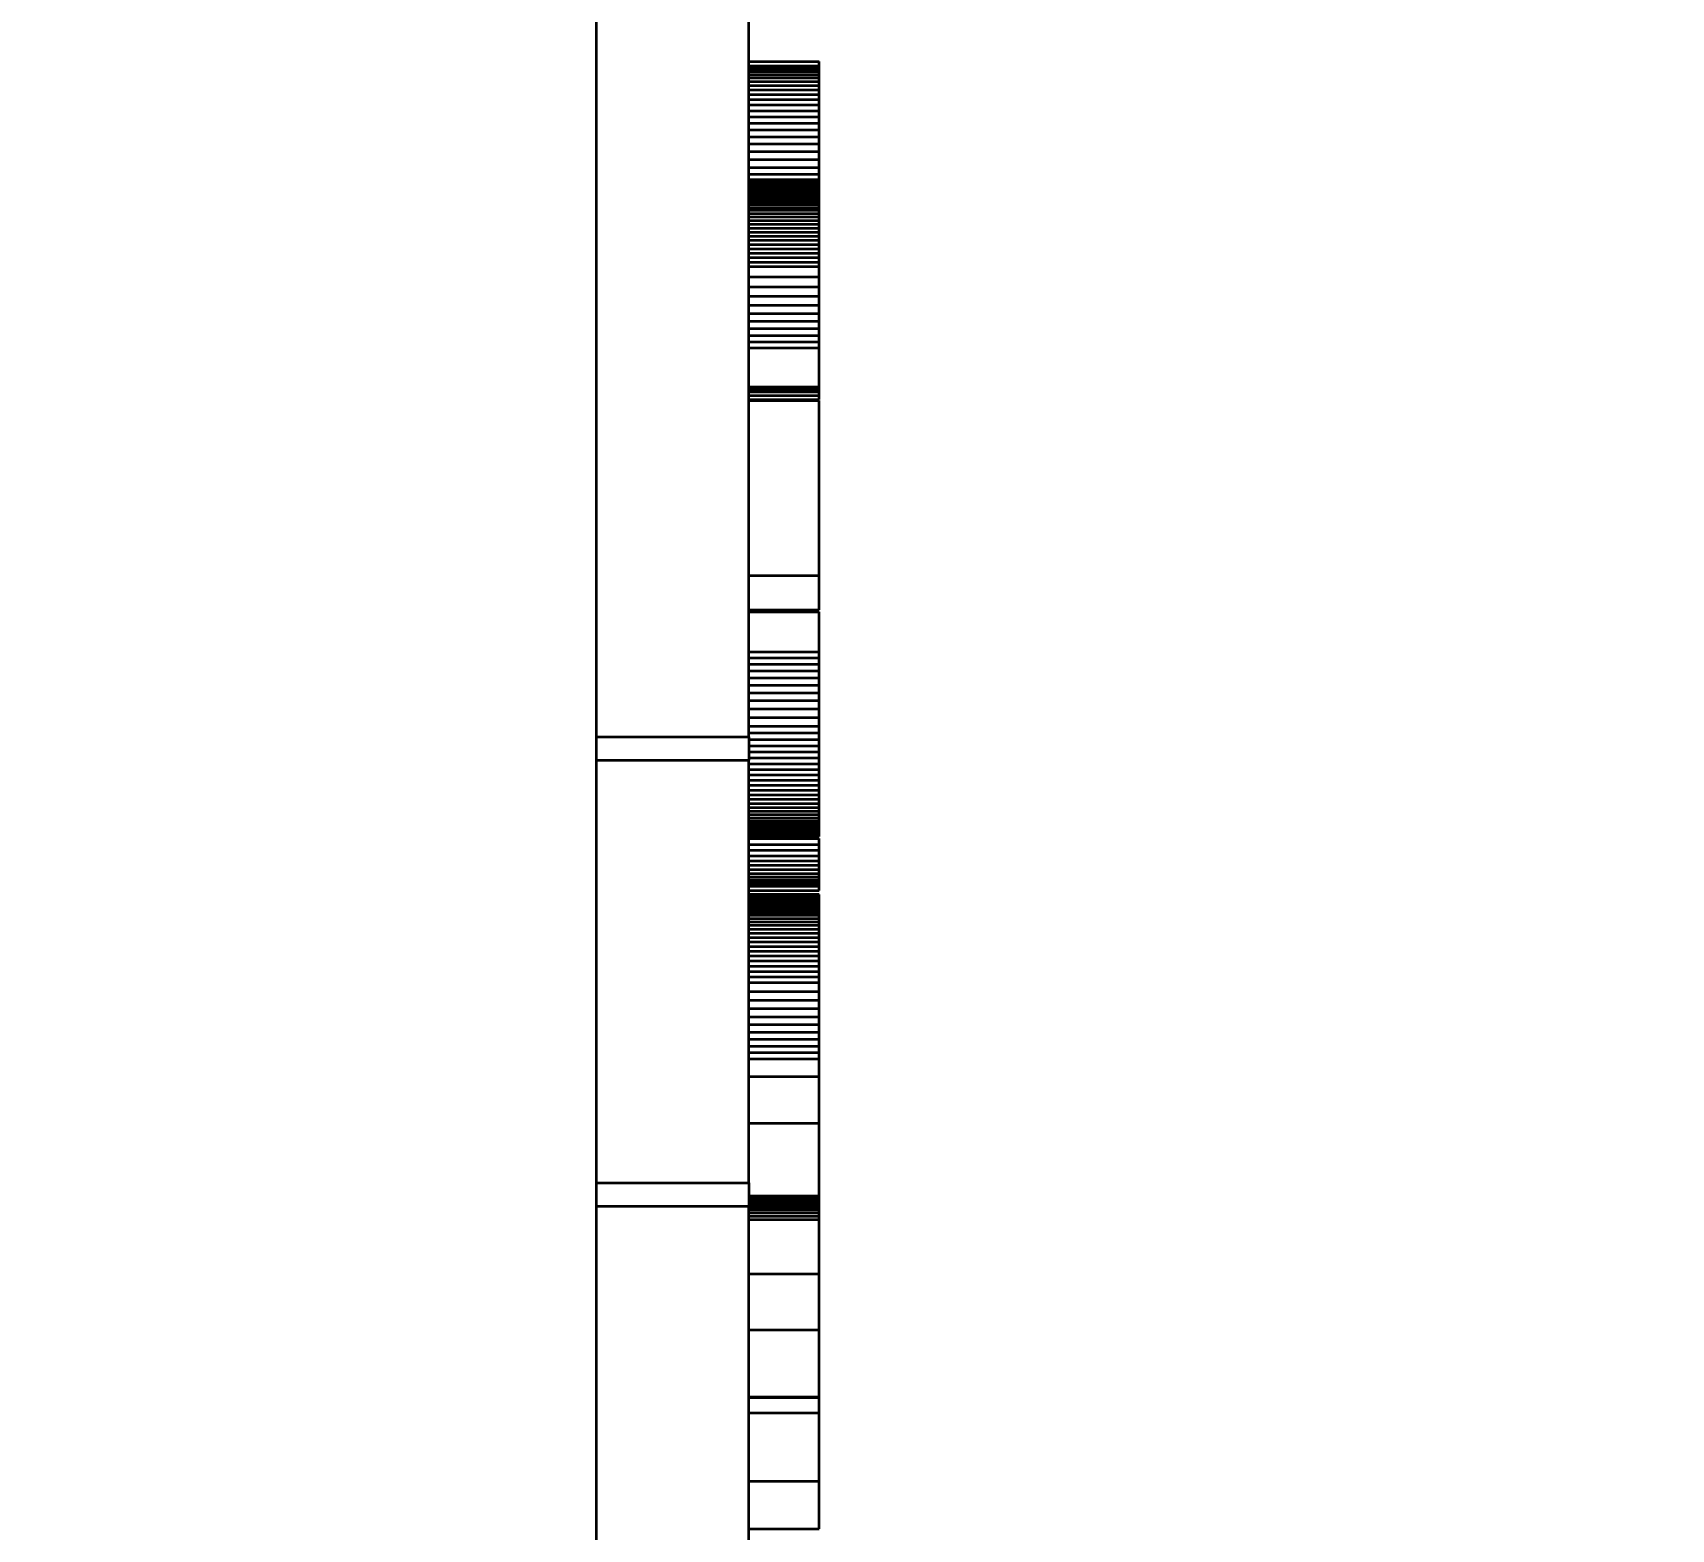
# Model space of a CAD drawing. Extents: x 23 to 472, y 3 to 294.
# Drawn here: x 352.741 to 356.232, y 211.073 to 214.261 of the extents above; entities that cross this region are included whole.
import ezdxf
from ezdxf.enums import TextEntityAlignment as Align

# ---------------------------------------------------------------- set-up
doc = ezdxf.new("R2010")
doc.units = 0
doc.layers.get('0').update_dxf_attribs({"lineweight": 13})
doc.styles.get("Standard").update_dxf_attribs({"font": 'isocp.shx'})
doc.dimstyles.get("Standard").update_dxf_attribs({"dimtxt": 2.5, "dimasz": 2.5, "dimexe": 1.25, "dimexo": 0.625, "dimtad": 1, "dimcen": 2.5, "dimadec": 0, "dimazin": 0, "dimtfac": 1, "dimtmove": 0, "dimatfit": 0, "dimfxl": 0, "dimarcsym": 0})

# ---------------------------------------------------------------- blocks, each defined once
blk = doc.blocks.new('*D')
at = {"color": 7, "lineweight": 13}
for p, q in [((369.2633, 239.5531), (395.349, 194.2124)), ((363.2339, 234.8367), (397.923, 198.6215))]:
    blk.add_line(p, q, dxfattribs=at)
at = {"color": 34, "lineweight": 13, "ltscale": 0.415699}
blk.add_line((121.0279, 197.0113), (121.0279, 180.3834), dxfattribs=at)
at = {"color": 34, "lineweight": 13, "ltscale": 0.421525}
blk.add_line((278.4006, 197.0113), (278.4006, 180.1503), dxfattribs=at)
at = {"color": 34, "lineweight": 13}
for p, q in [((45.7156, 194.0736), (45.7156, 169.4602)), ((353.9414, 194.0736), (353.9414, 169.4602)), ((45.7156, 182.3834), (121.0279, 182.3834)), ((278.4006, 182.1503), (353.9414, 182.1503)), ((45.7156, 171.4602), (353.9414, 171.4602))]:
    blk.add_line(p, q, dxfattribs=at)
at = {"color": 34, "lineweight": 13, "ltscale": 0.342256}
blk.add_line((45.7156, 194.0736), (45.7156, 180.3834), dxfattribs=at)
at = {"color": 34, "lineweight": 13, "ltscale": 0.348082}
blk.add_line((353.9414, 194.0736), (353.9414, 180.1503), dxfattribs=at)
at = {"color": 7, "lineweight": 13}
for points in [[(376.3151, 228.3342), (374.903, 229.7505), (375.4177, 227.8179)], [(374.0392, 224.3044), (372.3291, 225.3414), (373.2916, 223.5883)], [(396.2128, 199.6586), (397.923, 198.6215), (396.9605, 200.3747)], [(393.937, 195.6288), (395.349, 194.2124), (394.8343, 196.145)]]:
    blk.add_lwpolyline(points, dxfattribs=at)
at = {"color": 34, "lineweight": 13}
for points in [[(47.6474, 182.901), (45.7156, 182.3834), (47.6474, 181.8658)], [(119.0961, 181.8658), (121.0279, 182.3834), (119.0961, 182.901)], [(280.3324, 182.668), (278.4006, 182.1503), (280.3324, 181.6327)], [(352.0096, 181.6327), (353.9414, 182.1503), (352.0096, 182.668)], [(47.6474, 171.9778), (45.7156, 171.4602), (47.6474, 170.9425)], [(352.0096, 170.9425), (353.9414, 171.4602), (352.0096, 171.9778)]]:
    blk.add_lwpolyline(points, dxfattribs=at)
at = {"color": 7, "lineweight": 13}
for s, rotation, p, p2 in [('%%c', 299.913, (370.1301, 240.0518), (371.3768, 237.8848)), ('82', 299.913, (371.8755, 237.0181), (374.0621, 233.2175)), ('%%c', 313.7669, (363.9561, 235.5285), (365.6854, 233.7231)), ('74', 313.7669, (366.3771, 233.0009), (369.4101, 229.8344))]:
    blk.add_text(s, height=2.5, rotation=rotation, dxfattribs=at).set_placement(p, p2, align=Align.FIT)
at = {"color": 34, "lineweight": 13}
for s, height, p, p2 in [('/[6.3]', 3.5, (93.5334, 183.3834), (107.9059, 183.3834)), ('/[6.3]', 3.5, (326.3327, 183.1503), (340.7051, 183.1503)), ('155', 3.5, (74.21, 183.3834), (83.768, 183.3834)), ('155', 3.5, (307.0093, 183.1503), (316.5672, 183.1503)), ('%%p50', 2.45, (85.868, 183.9084), (92.5334, 183.9084)), ('%%p50', 2.45, (318.6672, 183.6753), (325.3327, 183.6753)), ('"L"', 3.5, (194.4405, 172.4602), (202.0312, 172.4602)), ('%%p50', 2.45, (204.1312, 172.9852), (210.7966, 172.9852))]:
    blk.add_text(s, height=height, dxfattribs=at).set_placement(p, p2, align=Align.FIT)
blk = doc.blocks.new('BLOCK4531')
at = {"color": 1, "lineweight": 35}
for p, q in [((18.25, 1), (18.25, 25.1)), ((18.25, -25.1), (18.25, -1))]:
    blk.add_line(p, q, dxfattribs=at)
at = {"color": 1, "lineweight": 35, "ltscale": 0.495682}
blk.add_line((17.6, 9.9136), (17.6, -9.9137), dxfattribs=at)
at = {"color": 1, "lineweight": 35, "ltscale": 0.0075}
for p, q in [((18.25, 3.8773), (18.55, 3.8773)), ((18.25, 3.8599), (18.55, 3.8599)), ((18.25, 3.8528), (18.55, 3.8528)), ((18.25, 3.844), (18.55, 3.844)), ((18.25, 3.8336), (18.55, 3.8336)), ((18.25, 3.8216), (18.55, 3.8216)), ((18.25, 3.808), (18.55, 3.808)), ((18.25, 3.7928), (18.55, 3.7928)), ((18.25, 3.7759), (18.55, 3.7759)), ((18.25, 3.7574), (18.55, 3.7574)), ((18.25, 3.7374), (18.55, 3.7374)), ((18.25, 3.7157), (18.55, 3.7157)), ((18.25, 3.6925), (18.55, 3.6925)), ((18.25, 3.6681), (18.55, 3.6681)), ((18.25, 3.6423), (18.55, 3.6423)), ((18.25, 3.6153), (18.55, 3.6153)), ((18.25, 3.587), (18.55, 3.587)), ((18.25, 3.5574), (18.55, 3.5574)), ((18.25, 3.5265), (18.55, 3.5265)), ((18.25, 3.4943), (18.55, 3.4943)), ((18.25, 3.4608), (18.55, 3.4608)), ((18.25, 3.4261), (18.55, 3.4261)), ((18.25, 3.3983), (18.55, 3.3983)), ((18.25, 3.3752), (18.55, 3.3752)), ((18.25, 3.3751), (18.55, 3.3751)), ((18.25, 3.3748), (18.55, 3.3748)), ((18.25, 3.3743), (18.55, 3.3743)), ((18.25, 3.3736), (18.55, 3.3736)), ((18.25, 3.3727), (18.55, 3.3727)), ((18.25, 3.3716), (18.55, 3.3716)), ((18.25, 3.3702), (18.55, 3.3702)), ((18.25, 3.3687), (18.55, 3.3687)), ((18.25, 3.367), (18.55, 3.367)), ((18.25, 3.365), (18.55, 3.365)), ((18.25, 3.3615), (18.55, 3.3615)), ((18.25, 3.3575), (18.55, 3.3575)), ((18.25, 3.353), (18.55, 3.353)), ((18.25, 3.348), (18.55, 3.348)), ((18.25, 3.3425), (18.55, 3.3425)), ((18.25, 3.3365), (18.55, 3.3365)), ((18.25, 3.3301), (18.55, 3.3301)), ((18.25, 3.3231), (18.55, 3.3231)), ((18.25, 3.3156), (18.55, 3.3156)), ((18.25, 3.3077), (18.55, 3.3077)), ((18.25, 3.2991), (18.55, 3.2991)), ((18.25, 3.2897), (18.55, 3.2897)), ((18.25, 3.2794), (18.55, 3.2794)), ((18.25, 3.2683), (18.55, 3.2683)), ((18.25, 3.2564), (18.55, 3.2564)), ((18.25, 3.2437), (18.55, 3.2437)), ((18.25, 3.2301), (18.55, 3.2301)), ((18.25, 3.2157), (18.55, 3.2157)), ((18.25, 3.2005), (18.55, 3.2005)), ((18.25, 3.1844), (18.55, 3.1844)), ((18.25, 3.1678), (18.55, 3.1678)), ((18.25, 3.1508), (18.55, 3.1508)), ((18.25, 3.1336), (18.55, 3.1336)), ((18.25, 3.116), (18.55, 3.116)), ((18.25, 3.0981), (18.55, 3.0981)), ((18.25, 3.0799), (18.55, 3.0799)), ((18.25, 3.0613), (18.55, 3.0613)), ((18.25, 3.0425), (18.55, 3.0425)), ((18.25, 3.0233), (18.55, 3.0233)), ((18.25, 3.0038), (18.55, 3.0038)), ((18.25, 2.9597), (18.55, 2.9597)), ((18.25, 2.9176), (18.55, 2.9176)), ((18.25, 2.8777), (18.55, 2.8777)), ((18.25, 2.8399), (18.55, 2.8399)), ((18.25, 2.8043), (18.55, 2.8043)), ((18.25, 2.7708), (18.55, 2.7708)), ((18.25, 2.7394), (18.55, 2.7394)), ((18.25, 2.7101), (18.55, 2.7101)), ((18.25, 2.683), (18.55, 2.683)), ((18.25, 2.658), (18.55, 2.658)), ((18.25, 2.4922), (18.55, 2.4922)), ((18.25, 2.4914), (18.55, 2.4914)), ((18.25, 2.482), (18.55, 2.482)), ((18.25, 2.4698), (18.55, 2.4698)), ((18.25, 2.455), (18.55, 2.455)), ((18.25, 2.4374), (18.55, 2.4374)), ((18.25, 2.433), (18.55, 2.433)), ((18.25, 1.6871), (18.55, 1.6871)), ((18.25, 1.5418), (18.55, 1.5418)), ((18.25, 1.532), (18.55, 1.532)), ((18.25, 1.3622), (18.55, 1.3622)), ((18.25, 1.3365), (18.55, 1.3365)), ((18.25, 1.3095), (18.55, 1.3095)), ((18.25, 1.2812), (18.55, 1.2812)), ((18.25, 1.2515), (18.55, 1.2515)), ((18.25, 1.2204), (18.55, 1.2204)), ((18.25, 1.188), (18.55, 1.188)), ((18.25, 1.1543), (18.55, 1.1543)), ((18.25, 1.1192), (18.55, 1.1192)), ((18.25, 1.0827), (18.55, 1.0827)), ((18.25, 1.045), (18.55, 1.045)), ((18.25, 1.0165), (18.55, 1.0165)), ((18.25, 0.9887), (18.55, 0.9887)), ((18.25, 0.9618), (18.55, 0.9618)), ((18.25, 0.9355), (18.55, 0.9355)), ((18.25, 0.91), (18.55, 0.91)), ((18.25, 0.8853), (18.55, 0.8853)), ((18.25, 0.8613), (18.55, 0.8613)), ((18.25, 0.838), (18.55, 0.838)), ((18.25, 0.8155), (18.55, 0.8155)), ((18.25, 0.7938), (18.55, 0.7938)), ((18.25, 0.7729), (18.55, 0.7729)), ((18.25, 0.753), (18.55, 0.753)), ((18.25, 0.7342), (18.55, 0.7342)), ((18.25, 0.7163), (18.55, 0.7163)), ((18.25, 0.6995), (18.55, 0.6995)), ((18.25, 0.6837), (18.55, 0.6837)), ((18.25, 0.6689), (18.55, 0.6689)), ((18.25, 0.6551), (18.55, 0.6551)), ((18.25, 0.6423), (18.55, 0.6423)), ((18.25, 0.6306), (18.55, 0.6306)), ((18.25, 0.6199), (18.55, 0.6199)), ((18.25, 0.6103), (18.55, 0.6103)), ((18.25, 0.6019), (18.55, 0.6019)), ((18.25, 0.5945), (18.55, 0.5945)), ((18.25, 0.5884), (18.55, 0.5884)), ((18.25, 0.5833), (18.55, 0.5833)), ((18.25, 0.5794), (18.55, 0.5794)), ((18.25, 0.5765), (18.55, 0.5765)), ((18.25, 0.5749), (18.55, 0.5749)), ((18.25, 0.5743), (18.55, 0.5743)), ((18.25, 0.5668), (18.55, 0.5668)), ((18.25, 0.5411), (18.55, 0.5411)), ((18.25, 0.5166), (18.55, 0.5166)), ((18.25, 0.4935), (18.55, 0.4935)), ((18.25, 0.4721), (18.55, 0.4721)), ((18.25, 0.4525), (18.55, 0.4525)), ((18.25, 0.4345), (18.55, 0.4345)), ((18.25, 0.4183), (18.55, 0.4183)), ((18.25, 0.4038), (18.55, 0.4038)), ((18.25, 0.3911), (18.55, 0.3911)), ((18.25, 0.38), (18.55, 0.38)), ((18.25, 0.3707), (18.55, 0.3707)), ((18.25, 0.3631), (18.55, 0.3631)), ((18.25, 0.3446), (18.55, 0.3446)), ((18.25, 0.3291), (18.55, 0.3291)), ((18.25, 0.3287), (18.55, 0.3287)), ((18.25, 0.3276), (18.55, 0.3276)), ((18.25, 0.3257), (18.55, 0.3257)), ((18.25, 0.323), (18.55, 0.323)), ((18.25, 0.3195), (18.55, 0.3195)), ((18.25, 0.3153), (18.55, 0.3153)), ((18.25, 0.3103), (18.55, 0.3103)), ((18.25, 0.3045), (18.55, 0.3045)), ((18.25, 0.298), (18.55, 0.298)), ((18.25, 0.2907), (18.55, 0.2907)), ((18.25, 0.2825), (18.55, 0.2825)), ((18.25, 0.2734), (18.55, 0.2734)), ((18.25, 0.2632), (18.55, 0.2632)), ((18.25, 0.2519), (18.55, 0.2519)), ((18.25, 0.2397), (18.55, 0.2397)), ((18.25, 0.2265), (18.55, 0.2265)), ((18.25, 0.2122), (18.55, 0.2122)), ((18.25, 0.1969), (18.55, 0.1969)), ((18.25, 0.1806), (18.55, 0.1806)), ((18.25, 0.1633), (18.55, 0.1633)), ((18.25, 0.1452), (18.55, 0.1452)), ((18.25, 0.1265), (18.55, 0.1265)), ((18.25, 0.1071), (18.55, 0.1071)), ((18.25, 0.087), (18.55, 0.087)), ((18.25, 0.0664), (18.55, 0.0664)), ((18.25, 0.0451), (18.55, 0.0451)), ((18.25, 0.0232), (18.55, 0.0232)), ((18.25, 0.0006), (18.55, 0.0006)), ((18.25, -0.0226), (18.55, -0.0226)), ((18.25, -0.0464), (18.55, -0.0464)), ((18.25, -0.085), (18.55, -0.085)), ((18.25, -0.1223), (18.55, -0.1223)), ((18.25, -0.1582), (18.55, -0.1582)), ((18.25, -0.1928), (18.55, -0.1928)), ((18.25, -0.226), (18.55, -0.226)), ((18.25, -0.2578), (18.55, -0.2578)), ((18.25, -0.2884), (18.55, -0.2884)), ((18.25, -0.3175), (18.55, -0.3175)), ((18.25, -0.3453), (18.55, -0.3453)), ((18.25, -0.3718), (18.55, -0.3718)), ((18.25, -0.4469), (18.55, -0.4469)), ((18.25, -0.6464), (18.55, -0.6464)), ((18.25, -0.9565), (18.55, -0.9565)), ((18.25, -0.9641), (18.55, -0.9641)), ((18.25, -0.9726), (18.55, -0.9726)), ((18.25, -0.982), (18.55, -0.982)), ((18.25, -0.9923), (18.55, -0.9923)), ((18.25, -1.0035), (18.55, -1.0035)), ((18.25, -1.0156), (18.55, -1.0156)), ((18.25, -1.0286), (18.55, -1.0286)), ((18.25, -1.0426), (18.55, -1.0426)), ((18.25, -1.0574), (18.55, -1.0574)), ((18.25, -1.288), (18.55, -1.288)), ((18.25, -1.5274), (18.55, -1.5274)), ((18.25, -1.8129), (18.55, -1.8129)), ((18.25, -1.8154), (18.55, -1.8154)), ((18.25, -1.8804), (18.55, -1.8804)), ((18.25, -2.172), (18.55, -2.172)), ((18.25, -2.3756), (18.55, -2.3756))]:
    blk.add_line(p, q, dxfattribs=at)
at = {"color": 1, "lineweight": 35, "ltscale": 0.000832758}
blk.add_line((18.55, 3.844), (18.55, 3.8773), dxfattribs=at)
at = {"color": 1, "lineweight": 35, "ltscale": 0.000178525}
blk.add_line((18.55, 3.8528), (18.55, 3.8599), dxfattribs=at)
at = {"color": 1, "lineweight": 35, "ltscale": 0.00021935}
blk.add_line((18.55, 3.844), (18.55, 3.8528), dxfattribs=at)
at = {"color": 1, "lineweight": 35, "ltscale": 0.000259775}
blk.add_line((18.55, 3.8336), (18.55, 3.844), dxfattribs=at)
at = {"color": 1, "lineweight": 35, "ltscale": 0.000299825}
blk.add_line((18.55, 3.8216), (18.55, 3.8336), dxfattribs=at)
at = {"color": 1, "lineweight": 35, "ltscale": 0.00034065}
blk.add_line((18.55, 3.808), (18.55, 3.8216), dxfattribs=at)
at = {"color": 1, "lineweight": 35, "ltscale": 0.000380725}
blk.add_line((18.55, 3.7928), (18.55, 3.808), dxfattribs=at)
at = {"color": 1, "lineweight": 35, "ltscale": 0.000421525}
blk.add_line((18.55, 3.7759), (18.55, 3.7928), dxfattribs=at)
at = {"color": 1, "lineweight": 35, "ltscale": 0.000461575}
blk.add_line((18.55, 3.7574), (18.55, 3.7759), dxfattribs=at)
at = {"color": 1, "lineweight": 35, "ltscale": 0.000502}
blk.add_line((18.55, 3.7374), (18.55, 3.7574), dxfattribs=at)
at = {"color": 1, "lineweight": 35, "ltscale": 0.000542825}
blk.add_line((18.55, 3.7157), (18.55, 3.7374), dxfattribs=at)
at = {"color": 1, "lineweight": 35, "ltscale": 0.0005787}
blk.add_line((18.55, 3.6925), (18.55, 3.7157), dxfattribs=at)
at = {"color": 1, "lineweight": 35, "ltscale": 0.000611125}
blk.add_line((18.55, 3.6681), (18.55, 3.6925), dxfattribs=at)
at = {"color": 1, "lineweight": 35, "ltscale": 0.000643525}
blk.add_line((18.55, 3.6423), (18.55, 3.6681), dxfattribs=at)
at = {"color": 1, "lineweight": 35, "ltscale": 0.0006752}
blk.add_line((18.55, 3.6153), (18.55, 3.6423), dxfattribs=at)
at = {"color": 1, "lineweight": 35, "ltscale": 0.000708025}
blk.add_line((18.55, 3.587), (18.55, 3.6153), dxfattribs=at)
at = {"color": 1, "lineweight": 35, "ltscale": 0.00074005}
blk.add_line((18.55, 3.5574), (18.55, 3.587), dxfattribs=at)
at = {"color": 1, "lineweight": 35, "ltscale": 0.000772075}
blk.add_line((18.55, 3.5265), (18.55, 3.5574), dxfattribs=at)
at = {"color": 1, "lineweight": 35, "ltscale": 0.000804525}
blk.add_line((18.55, 3.4943), (18.55, 3.5265), dxfattribs=at)
at = {"color": 1, "lineweight": 35, "ltscale": 0.00083695}
blk.add_line((18.55, 3.4608), (18.55, 3.4943), dxfattribs=at)
at = {"color": 1, "lineweight": 35, "ltscale": 0.0008686}
blk.add_line((18.55, 3.4261), (18.55, 3.4608), dxfattribs=at)
at = {"color": 1, "lineweight": 35, "ltscale": 0.0006958}
blk.add_line((18.55, 3.3983), (18.55, 3.4261), dxfattribs=at)
at = {"color": 1, "lineweight": 35, "ltscale": 0.000685125}
blk.add_line((18.55, 3.3709), (18.55, 3.3983), dxfattribs=at)
at = {"color": 1, "lineweight": 35, "ltscale": 2.8225e-05}
blk.add_line((18.55, 3.3716), (18.55, 3.3727), dxfattribs=at)
at = {"color": 1, "lineweight": 35, "ltscale": 3.32e-05}
blk.add_line((18.55, 3.3702), (18.55, 3.3716), dxfattribs=at)
at = {"color": 1, "lineweight": 35, "ltscale": 3.815e-05}
blk.add_line((18.55, 3.3687), (18.55, 3.3702), dxfattribs=at)
at = {"color": 1, "lineweight": 35, "ltscale": 4.3475e-05}
blk.add_line((18.55, 3.367), (18.55, 3.3687), dxfattribs=at)
at = {"color": 1, "lineweight": 35, "ltscale": 4.8825e-05}
blk.add_line((18.55, 3.365), (18.55, 3.367), dxfattribs=at)
at = {"color": 1, "lineweight": 35, "ltscale": 8.775e-05}
blk.add_line((18.55, 3.3615), (18.55, 3.365), dxfattribs=at)
at = {"color": 1, "lineweight": 35, "ltscale": 0.000100325}
blk.add_line((18.55, 3.3575), (18.55, 3.3615), dxfattribs=at)
at = {"color": 1, "lineweight": 35, "ltscale": 0.000112525}
blk.add_line((18.55, 3.353), (18.55, 3.3575), dxfattribs=at)
at = {"color": 1, "lineweight": 35, "ltscale": 0.000125125}
blk.add_line((18.55, 3.348), (18.55, 3.353), dxfattribs=at)
at = {"color": 1, "lineweight": 35, "ltscale": 0.00013695}
blk.add_line((18.55, 3.3425), (18.55, 3.348), dxfattribs=at)
at = {"color": 1, "lineweight": 35, "ltscale": 0.00014955}
blk.add_line((18.55, 3.3365), (18.55, 3.3425), dxfattribs=at)
at = {"color": 1, "lineweight": 35, "ltscale": 0.00016135}
blk.add_line((18.55, 3.3301), (18.55, 3.3365), dxfattribs=at)
at = {"color": 1, "lineweight": 35, "ltscale": 0.00017395}
blk.add_line((18.55, 3.3231), (18.55, 3.3301), dxfattribs=at)
at = {"color": 1, "lineweight": 35, "ltscale": 0.00018655}
blk.add_line((18.55, 3.3156), (18.55, 3.3231), dxfattribs=at)
at = {"color": 1, "lineweight": 35, "ltscale": 0.00019835}
blk.add_line((18.55, 3.3077), (18.55, 3.3156), dxfattribs=at)
at = {"color": 1, "lineweight": 35, "ltscale": 0.000214775}
blk.add_line((18.55, 3.2991), (18.55, 3.3077), dxfattribs=at)
at = {"color": 1, "lineweight": 35, "ltscale": 0.00023575}
blk.add_line((18.55, 3.2897), (18.55, 3.2991), dxfattribs=at)
at = {"color": 1, "lineweight": 35, "ltscale": 0.000256725}
blk.add_line((18.55, 3.2794), (18.55, 3.2897), dxfattribs=at)
at = {"color": 1, "lineweight": 35, "ltscale": 0.00027695}
blk.add_line((18.55, 3.2683), (18.55, 3.2794), dxfattribs=at)
at = {"color": 1, "lineweight": 35, "ltscale": 0.000297925}
blk.add_line((18.55, 3.2564), (18.55, 3.2683), dxfattribs=at)
at = {"color": 1, "lineweight": 35, "ltscale": 0.000318525}
blk.add_line((18.55, 3.2437), (18.55, 3.2564), dxfattribs=at)
at = {"color": 1, "lineweight": 35, "ltscale": 0.0003395}
blk.add_line((18.55, 3.2301), (18.55, 3.2437), dxfattribs=at)
at = {"color": 1, "lineweight": 35, "ltscale": 0.000360125}
blk.add_line((18.55, 3.2157), (18.55, 3.2301), dxfattribs=at)
at = {"color": 1, "lineweight": 35, "ltscale": 0.0003807}
blk.add_line((18.55, 3.2005), (18.55, 3.2157), dxfattribs=at)
at = {"color": 1, "lineweight": 35, "ltscale": 0.0004013}
blk.add_line((18.55, 3.1844), (18.55, 3.2005), dxfattribs=at)
at = {"color": 1, "lineweight": 35, "ltscale": 0.0004158}
blk.add_line((18.55, 3.1678), (18.55, 3.1844), dxfattribs=at)
at = {"color": 1, "lineweight": 35, "ltscale": 0.000423825}
blk.add_line((18.55, 3.1508), (18.55, 3.1678), dxfattribs=at)
at = {"color": 1, "lineweight": 35, "ltscale": 0.00043145}
blk.add_line((18.55, 3.1336), (18.55, 3.1508), dxfattribs=at)
at = {"color": 1, "lineweight": 35, "ltscale": 0.000439825}
blk.add_line((18.55, 3.116), (18.55, 3.1336), dxfattribs=at)
at = {"color": 1, "lineweight": 35, "ltscale": 0.00044745}
blk.add_line((18.55, 3.0981), (18.55, 3.116), dxfattribs=at)
at = {"color": 1, "lineweight": 35, "ltscale": 0.000455475}
blk.add_line((18.55, 3.0799), (18.55, 3.0981), dxfattribs=at)
at = {"color": 1, "lineweight": 35, "ltscale": 0.0004635}
blk.add_line((18.55, 3.0613), (18.55, 3.0799), dxfattribs=at)
at = {"color": 1, "lineweight": 35, "ltscale": 0.0004711}
for p, q in [((18.55, 3.0425), (18.55, 3.0613)), ((18.55, 0.7342), (18.55, 0.753))]:
    blk.add_line(p, q, dxfattribs=at)
at = {"color": 1, "lineweight": 35, "ltscale": 0.00047915}
blk.add_line((18.55, 3.0233), (18.55, 3.0425), dxfattribs=at)
at = {"color": 1, "lineweight": 35, "ltscale": 0.000487125}
blk.add_line((18.55, 3.0038), (18.55, 3.0233), dxfattribs=at)
at = {"color": 1, "lineweight": 35, "ltscale": 0.001104}
blk.add_line((18.55, 2.9597), (18.55, 3.0038), dxfattribs=at)
at = {"color": 1, "lineweight": 35, "ltscale": 0.001051}
blk.add_line((18.55, 2.9176), (18.55, 2.9597), dxfattribs=at)
at = {"color": 1, "lineweight": 35, "ltscale": 0.00099755}
blk.add_line((18.55, 2.8777), (18.55, 2.9176), dxfattribs=at)
at = {"color": 1, "lineweight": 35, "ltscale": 0.0009445}
blk.add_line((18.55, 2.8399), (18.55, 2.8777), dxfattribs=at)
at = {"color": 1, "lineweight": 35, "ltscale": 0.000891125}
blk.add_line((18.55, 2.8043), (18.55, 2.8399), dxfattribs=at)
at = {"color": 1, "lineweight": 35, "ltscale": 0.000838075}
blk.add_line((18.55, 2.7708), (18.55, 2.8043), dxfattribs=at)
at = {"color": 1, "lineweight": 35, "ltscale": 0.0007847}
blk.add_line((18.55, 2.7394), (18.55, 2.7708), dxfattribs=at)
at = {"color": 1, "lineweight": 35, "ltscale": 0.00073165}
blk.add_line((18.55, 2.7101), (18.55, 2.7394), dxfattribs=at)
at = {"color": 1, "lineweight": 35, "ltscale": 0.00067865}
blk.add_line((18.55, 2.683), (18.55, 2.7101), dxfattribs=at)
at = {"color": 1, "lineweight": 35, "ltscale": 0.000624825}
blk.add_line((18.55, 2.658), (18.55, 2.683), dxfattribs=at)
at = {"color": 1, "lineweight": 35, "ltscale": 0.004144}
blk.add_line((18.55, 2.4922), (18.55, 2.658), dxfattribs=at)
at = {"color": 1, "lineweight": 35, "ltscale": 0.000236525}
blk.add_line((18.55, 2.482), (18.55, 2.4914), dxfattribs=at)
at = {"color": 1, "lineweight": 35, "ltscale": 0.00030365}
blk.add_line((18.55, 2.4698), (18.55, 2.482), dxfattribs=at)
at = {"color": 1, "lineweight": 35, "ltscale": 0.00037155}
blk.add_line((18.55, 2.455), (18.55, 2.4698), dxfattribs=at)
at = {"color": 1, "lineweight": 35, "ltscale": 0.000439075}
blk.add_line((18.55, 2.4374), (18.55, 2.455), dxfattribs=at)
at = {"color": 1, "lineweight": 35, "ltscale": 0.018648}
blk.add_line((18.55, 1.6871), (18.55, 2.433), dxfattribs=at)
at = {"color": 1, "lineweight": 35, "ltscale": 0.003632}
blk.add_line((18.55, 1.5418), (18.55, 1.6871), dxfattribs=at)
at = {"color": 1, "lineweight": 35, "ltscale": 0.004246}
blk.add_line((18.55, 1.3622), (18.55, 1.532), dxfattribs=at)
at = {"color": 1, "lineweight": 35, "ltscale": 0.00064125}
blk.add_line((18.55, 1.3365), (18.55, 1.3622), dxfattribs=at)
at = {"color": 1, "lineweight": 35, "ltscale": 0.000674825}
blk.add_line((18.55, 1.3095), (18.55, 1.3365), dxfattribs=at)
at = {"color": 1, "lineweight": 35, "ltscale": 0.000708375}
blk.add_line((18.55, 1.2812), (18.55, 1.3095), dxfattribs=at)
at = {"color": 1, "lineweight": 35, "ltscale": 0.00074235}
blk.add_line((18.55, 1.2515), (18.55, 1.2812), dxfattribs=at)
at = {"color": 1, "lineweight": 35, "ltscale": 0.0007759}
blk.add_line((18.55, 1.2204), (18.55, 1.2515), dxfattribs=at)
at = {"color": 1, "lineweight": 35, "ltscale": 0.000809875}
blk.add_line((18.55, 1.188), (18.55, 1.2204), dxfattribs=at)
at = {"color": 1, "lineweight": 35, "ltscale": 0.0008438}
blk.add_line((18.55, 1.1543), (18.55, 1.188), dxfattribs=at)
at = {"color": 1, "lineweight": 35, "ltscale": 0.000877375}
blk.add_line((18.55, 1.1192), (18.55, 1.1543), dxfattribs=at)
at = {"color": 1, "lineweight": 35, "ltscale": 0.00091135}
blk.add_line((18.55, 1.0827), (18.55, 1.1192), dxfattribs=at)
at = {"color": 1, "lineweight": 35, "ltscale": 0.0009449}
blk.add_line((18.55, 1.045), (18.55, 1.0827), dxfattribs=at)
at = {"color": 1, "lineweight": 35, "ltscale": 0.01625}
for p, q in [((17.6, 1), (18.25, 1)), ((17.6, 0.9), (18.25, 0.9)), ((17.6, -0.9), (18.25, -0.9)), ((17.6, -1), (18.25, -1))]:
    blk.add_line(p, q, dxfattribs=at)
at = {"color": 1, "lineweight": 35, "ltscale": 0.002508}
blk.add_line((18.25, 1.0003), (18.25, 0.9), dxfattribs=at)
at = {"color": 1, "lineweight": 35, "ltscale": 0.0007118}
blk.add_line((18.55, 1.0165), (18.55, 1.045), dxfattribs=at)
at = {"color": 1, "lineweight": 35, "ltscale": 0.000693525}
blk.add_line((18.55, 0.9887), (18.55, 1.0165), dxfattribs=at)
at = {"color": 1, "lineweight": 35, "ltscale": 0.000674425}
blk.add_line((18.55, 0.9618), (18.55, 0.9887), dxfattribs=at)
at = {"color": 1, "lineweight": 35, "ltscale": 0.00065615}
blk.add_line((18.55, 0.9355), (18.55, 0.9618), dxfattribs=at)
at = {"color": 1, "lineweight": 35, "ltscale": 0.000637425}
blk.add_line((18.55, 0.91), (18.55, 0.9355), dxfattribs=at)
at = {"color": 1, "lineweight": 35, "ltscale": 0.000618375}
blk.add_line((18.55, 0.8853), (18.55, 0.91), dxfattribs=at)
at = {"color": 1, "lineweight": 35, "ltscale": 0.045}
blk.add_line((18.25, -0.9), (18.25, 0.9), dxfattribs=at)
at = {"color": 1, "lineweight": 35, "ltscale": 0.00060005}
blk.add_line((18.55, 0.8613), (18.55, 0.8853), dxfattribs=at)
at = {"color": 1, "lineweight": 35, "ltscale": 0.00058135}
blk.add_line((18.55, 0.838), (18.55, 0.8613), dxfattribs=at)
at = {"color": 1, "lineweight": 35, "ltscale": 0.000562675}
blk.add_line((18.55, 0.8155), (18.55, 0.838), dxfattribs=at)
at = {"color": 1, "lineweight": 35, "ltscale": 0.000543975}
blk.add_line((18.55, 0.7938), (18.55, 0.8155), dxfattribs=at)
at = {"color": 1, "lineweight": 35, "ltscale": 0.00052185}
blk.add_line((18.55, 0.7729), (18.55, 0.7938), dxfattribs=at)
at = {"color": 1, "lineweight": 35, "ltscale": 0.000496675}
blk.add_line((18.55, 0.753), (18.55, 0.7729), dxfattribs=at)
at = {"color": 1, "lineweight": 35, "ltscale": 0.000446325}
blk.add_line((18.55, 0.7163), (18.55, 0.7342), dxfattribs=at)
at = {"color": 1, "lineweight": 35, "ltscale": 0.000420375}
blk.add_line((18.55, 0.6995), (18.55, 0.7163), dxfattribs=at)
at = {"color": 1, "lineweight": 35, "ltscale": 0.0003956}
blk.add_line((18.55, 0.6837), (18.55, 0.6995), dxfattribs=at)
at = {"color": 1, "lineweight": 35, "ltscale": 0.000370025}
blk.add_line((18.55, 0.6689), (18.55, 0.6837), dxfattribs=at)
at = {"color": 1, "lineweight": 35, "ltscale": 0.00034445}
blk.add_line((18.55, 0.6551), (18.55, 0.6689), dxfattribs=at)
at = {"color": 1, "lineweight": 35, "ltscale": 0.0003193}
blk.add_line((18.55, 0.6423), (18.55, 0.6551), dxfattribs=at)
at = {"color": 1, "lineweight": 35, "ltscale": 0.0002941}
blk.add_line((18.55, 0.6306), (18.55, 0.6423), dxfattribs=at)
at = {"color": 1, "lineweight": 35, "ltscale": 0.000267425}
blk.add_line((18.55, 0.6199), (18.55, 0.6306), dxfattribs=at)
at = {"color": 1, "lineweight": 35, "ltscale": 0.000239175}
blk.add_line((18.55, 0.6103), (18.55, 0.6199), dxfattribs=at)
at = {"color": 1, "lineweight": 35, "ltscale": 0.00021095}
blk.add_line((18.55, 0.6019), (18.55, 0.6103), dxfattribs=at)
at = {"color": 1, "lineweight": 35, "ltscale": 0.0001831}
blk.add_line((18.55, 0.5945), (18.55, 0.6019), dxfattribs=at)
at = {"color": 1, "lineweight": 35, "ltscale": 0.0001545}
blk.add_line((18.55, 0.5884), (18.55, 0.5945), dxfattribs=at)
at = {"color": 1, "lineweight": 35, "ltscale": 0.00012665}
blk.add_line((18.55, 0.5833), (18.55, 0.5884), dxfattribs=at)
at = {"color": 1, "lineweight": 35, "ltscale": 9.8425e-05}
blk.add_line((18.55, 0.5794), (18.55, 0.5833), dxfattribs=at)
at = {"color": 1, "lineweight": 35, "ltscale": 7.0575e-05}
blk.add_line((18.55, 0.5765), (18.55, 0.5794), dxfattribs=at)
at = {"color": 1, "lineweight": 35, "ltscale": 4.195e-05}
blk.add_line((18.55, 0.5749), (18.55, 0.5765), dxfattribs=at)
at = {"color": 1, "lineweight": 35, "ltscale": 0.0006424}
blk.add_line((18.55, 0.5411), (18.55, 0.5668), dxfattribs=at)
at = {"color": 1, "lineweight": 35, "ltscale": 0.000613025}
blk.add_line((18.55, 0.5166), (18.55, 0.5411), dxfattribs=at)
at = {"color": 1, "lineweight": 35, "ltscale": 0.000577175}
blk.add_line((18.55, 0.4935), (18.55, 0.5166), dxfattribs=at)
at = {"color": 1, "lineweight": 35, "ltscale": 0.00053405}
blk.add_line((18.55, 0.4721), (18.55, 0.4935), dxfattribs=at)
at = {"color": 1, "lineweight": 35, "ltscale": 0.000491325}
blk.add_line((18.55, 0.4525), (18.55, 0.4721), dxfattribs=at)
at = {"color": 1, "lineweight": 35, "ltscale": 0.00044785}
blk.add_line((18.55, 0.4345), (18.55, 0.4525), dxfattribs=at)
at = {"color": 1, "lineweight": 35, "ltscale": 0.0004055}
blk.add_line((18.55, 0.4183), (18.55, 0.4345), dxfattribs=at)
at = {"color": 1, "lineweight": 35, "ltscale": 0.000362025}
blk.add_line((18.55, 0.4038), (18.55, 0.4183), dxfattribs=at)
at = {"color": 1, "lineweight": 35, "ltscale": 0.000319275}
blk.add_line((18.55, 0.3911), (18.55, 0.4038), dxfattribs=at)
at = {"color": 1, "lineweight": 35, "ltscale": 0.0002762}
blk.add_line((18.55, 0.38), (18.55, 0.3911), dxfattribs=at)
at = {"color": 1, "lineweight": 35, "ltscale": 0.00023345}
blk.add_line((18.55, 0.3707), (18.55, 0.38), dxfattribs=at)
at = {"color": 1, "lineweight": 35, "ltscale": 0.00019035}
blk.add_line((18.55, 0.3631), (18.55, 0.3707), dxfattribs=at)
at = {"color": 1, "lineweight": 35, "ltscale": 0.000460437}
blk.add_line((18.55, 0.3446), (18.55, 0.3631), dxfattribs=at)
at = {"color": 1, "lineweight": 35, "ltscale": 2.9e-05}
blk.add_line((18.55, 0.3276), (18.55, 0.3287), dxfattribs=at)
at = {"color": 1, "lineweight": 35, "ltscale": 4.7675e-05}
blk.add_line((18.55, 0.3257), (18.55, 0.3276), dxfattribs=at)
at = {"color": 1, "lineweight": 35, "ltscale": 6.7125e-05}
blk.add_line((18.55, 0.323), (18.55, 0.3257), dxfattribs=at)
at = {"color": 1, "lineweight": 35, "ltscale": 8.66e-05}
blk.add_line((18.55, 0.3195), (18.55, 0.323), dxfattribs=at)
at = {"color": 1, "lineweight": 35, "ltscale": 0.0001053}
blk.add_line((18.55, 0.3153), (18.55, 0.3195), dxfattribs=at)
at = {"color": 1, "lineweight": 35, "ltscale": 0.000124725}
blk.add_line((18.55, 0.3103), (18.55, 0.3153), dxfattribs=at)
at = {"color": 1, "lineweight": 35, "ltscale": 0.000143825}
blk.add_line((18.55, 0.3045), (18.55, 0.3103), dxfattribs=at)
at = {"color": 1, "lineweight": 35, "ltscale": 0.000163275}
blk.add_line((18.55, 0.298), (18.55, 0.3045), dxfattribs=at)
at = {"color": 1, "lineweight": 35, "ltscale": 0.000182325}
blk.add_line((18.55, 0.2907), (18.55, 0.298), dxfattribs=at)
at = {"color": 1, "lineweight": 35, "ltscale": 0.000204475}
blk.add_line((18.55, 0.2825), (18.55, 0.2907), dxfattribs=at)
at = {"color": 1, "lineweight": 35, "ltscale": 0.00022965}
blk.add_line((18.55, 0.2734), (18.55, 0.2825), dxfattribs=at)
at = {"color": 1, "lineweight": 35, "ltscale": 0.0002552}
blk.add_line((18.55, 0.2632), (18.55, 0.2734), dxfattribs=at)
at = {"color": 1, "lineweight": 35, "ltscale": 0.000280375}
for p, q in [((18.55, 0.2519), (18.55, 0.2632)), ((18.55, -1.0035), (18.55, -0.9923))]:
    blk.add_line(p, q, dxfattribs=at)
at = {"color": 1, "lineweight": 35, "ltscale": 0.00030595}
blk.add_line((18.55, 0.2397), (18.55, 0.2519), dxfattribs=at)
at = {"color": 1, "lineweight": 35, "ltscale": 0.0003311}
blk.add_line((18.55, 0.2265), (18.55, 0.2397), dxfattribs=at)
at = {"color": 1, "lineweight": 35, "ltscale": 0.000356675}
blk.add_line((18.55, 0.2122), (18.55, 0.2265), dxfattribs=at)
at = {"color": 1, "lineweight": 35, "ltscale": 0.000381475}
blk.add_line((18.55, 0.1969), (18.55, 0.2122), dxfattribs=at)
at = {"color": 1, "lineweight": 35, "ltscale": 0.0004074}
blk.add_line((18.55, 0.1806), (18.55, 0.1969), dxfattribs=at)
at = {"color": 1, "lineweight": 35, "ltscale": 0.000432225}
blk.add_line((18.55, 0.1633), (18.55, 0.1806), dxfattribs=at)
at = {"color": 1, "lineweight": 35, "ltscale": 0.000453175}
blk.add_line((18.55, 0.1452), (18.55, 0.1633), dxfattribs=at)
at = {"color": 1, "lineweight": 35, "ltscale": 0.000468825}
blk.add_line((18.55, 0.1265), (18.55, 0.1452), dxfattribs=at)
at = {"color": 1, "lineweight": 35, "ltscale": 0.00048485}
blk.add_line((18.55, 0.1071), (18.55, 0.1265), dxfattribs=at)
at = {"color": 1, "lineweight": 35, "ltscale": 0.0005005}
blk.add_line((18.55, 0.087), (18.55, 0.1071), dxfattribs=at)
at = {"color": 1, "lineweight": 35, "ltscale": 0.0005165}
blk.add_line((18.55, 0.0664), (18.55, 0.087), dxfattribs=at)
at = {"color": 1, "lineweight": 35, "ltscale": 0.00053215}
blk.add_line((18.55, 0.0451), (18.55, 0.0664), dxfattribs=at)
at = {"color": 1, "lineweight": 35, "ltscale": 0.000548175}
blk.add_line((18.55, 0.0232), (18.55, 0.0451), dxfattribs=at)
at = {"color": 1, "lineweight": 35, "ltscale": 0.0005642}
blk.add_line((18.55, 0.0006), (18.55, 0.0232), dxfattribs=at)
at = {"color": 1, "lineweight": 35, "ltscale": 0.000579825}
blk.add_line((18.55, -0.0226), (18.55, 0.0006), dxfattribs=at)
at = {"color": 1, "lineweight": 35, "ltscale": 0.00059585}
blk.add_line((18.55, -0.0464), (18.55, -0.0226), dxfattribs=at)
at = {"color": 1, "lineweight": 35, "ltscale": 0.000965125}
blk.add_line((18.55, -0.085), (18.55, -0.0464), dxfattribs=at)
at = {"color": 1, "lineweight": 35, "ltscale": 0.00093155}
blk.add_line((18.55, -0.1223), (18.55, -0.085), dxfattribs=at)
at = {"color": 1, "lineweight": 35, "ltscale": 0.000897975}
blk.add_line((18.55, -0.1582), (18.55, -0.1223), dxfattribs=at)
at = {"color": 1, "lineweight": 35, "ltscale": 0.000864025}
blk.add_line((18.55, -0.1928), (18.55, -0.1582), dxfattribs=at)
at = {"color": 1, "lineweight": 35, "ltscale": 0.000830475}
blk.add_line((18.55, -0.226), (18.55, -0.1928), dxfattribs=at)
at = {"color": 1, "lineweight": 35, "ltscale": 0.0007965}
blk.add_line((18.55, -0.2578), (18.55, -0.226), dxfattribs=at)
at = {"color": 1, "lineweight": 35, "ltscale": 0.00076295}
blk.add_line((18.55, -0.2884), (18.55, -0.2578), dxfattribs=at)
at = {"color": 1, "lineweight": 35, "ltscale": 0.000728975}
blk.add_line((18.55, -0.3175), (18.55, -0.2884), dxfattribs=at)
at = {"color": 1, "lineweight": 35, "ltscale": 0.00069505}
blk.add_line((18.55, -0.3453), (18.55, -0.3175), dxfattribs=at)
at = {"color": 1, "lineweight": 35, "ltscale": 0.00066145}
blk.add_line((18.55, -0.3718), (18.55, -0.3453), dxfattribs=at)
at = {"color": 1, "lineweight": 35, "ltscale": 0.001878}
blk.add_line((18.55, -0.4469), (18.55, -0.3718), dxfattribs=at)
at = {"color": 1, "lineweight": 35, "ltscale": 0.004988}
blk.add_line((18.55, -0.6464), (18.55, -0.4469), dxfattribs=at)
at = {"color": 1, "lineweight": 35, "ltscale": 0.005883}
blk.add_line((18.55, -0.8818), (18.55, -0.6464), dxfattribs=at)
at = {"color": 1, "lineweight": 35, "ltscale": 0.002509}
blk.add_line((18.25, -0.9), (18.25, -1.0003), dxfattribs=at)
at = {"color": 1, "lineweight": 35, "ltscale": 0.000225825}
blk.add_line((18.55, -0.8908), (18.55, -0.8818), dxfattribs=at)
at = {"color": 1, "lineweight": 35, "ltscale": 0.00021705}
blk.add_line((18.55, -0.8995), (18.55, -0.8908), dxfattribs=at)
at = {"color": 1, "lineweight": 35, "ltscale": 0.000208675}
blk.add_line((18.55, -0.9078), (18.55, -0.8995), dxfattribs=at)
at = {"color": 1, "lineweight": 35, "ltscale": 0.000199875}
blk.add_line((18.55, -0.9158), (18.55, -0.9078), dxfattribs=at)
at = {"color": 1, "lineweight": 35, "ltscale": 0.00019075}
blk.add_line((18.55, -0.9234), (18.55, -0.9158), dxfattribs=at)
at = {"color": 1, "lineweight": 35, "ltscale": 0.000182725}
blk.add_line((18.55, -0.9308), (18.55, -0.9234), dxfattribs=at)
at = {"color": 1, "lineweight": 35, "ltscale": 0.00017355}
blk.add_line((18.55, -0.9377), (18.55, -0.9308), dxfattribs=at)
at = {"color": 1, "lineweight": 35, "ltscale": 0.0001648}
blk.add_line((18.55, -0.9443), (18.55, -0.9377), dxfattribs=at)
at = {"color": 1, "lineweight": 35, "ltscale": 0.0001564}
blk.add_line((18.55, -0.9505), (18.55, -0.9443), dxfattribs=at)
at = {"color": 1, "lineweight": 35, "ltscale": 0.000147625}
blk.add_line((18.55, -0.9565), (18.55, -0.9505), dxfattribs=at)
at = {"color": 1, "lineweight": 35, "ltscale": 0.000190375}
blk.add_line((18.55, -0.9641), (18.55, -0.9565), dxfattribs=at)
at = {"color": 1, "lineweight": 35, "ltscale": 0.00021285}
blk.add_line((18.55, -0.9726), (18.55, -0.9641), dxfattribs=at)
at = {"color": 1, "lineweight": 35, "ltscale": 0.000235375}
blk.add_line((18.55, -0.982), (18.55, -0.9726), dxfattribs=at)
at = {"color": 1, "lineweight": 35, "ltscale": 0.000257875}
blk.add_line((18.55, -0.9923), (18.55, -0.982), dxfattribs=at)
at = {"color": 1, "lineweight": 35, "ltscale": 0.000302875}
blk.add_line((18.55, -1.0156), (18.55, -1.0035), dxfattribs=at)
at = {"color": 1, "lineweight": 35, "ltscale": 0.000325025}
blk.add_line((18.55, -1.0286), (18.55, -1.0156), dxfattribs=at)
at = {"color": 1, "lineweight": 35, "ltscale": 0.0003479}
blk.add_line((18.55, -1.0426), (18.55, -1.0286), dxfattribs=at)
at = {"color": 1, "lineweight": 35, "ltscale": 0.0003704}
blk.add_line((18.55, -1.0574), (18.55, -1.0426), dxfattribs=at)
at = {"color": 1, "lineweight": 35, "ltscale": 0.000392925}
blk.add_line((18.55, -1.0731), (18.55, -1.0574), dxfattribs=at)
at = {"color": 1, "lineweight": 35, "ltscale": 0.005372}
blk.add_line((18.55, -1.288), (18.55, -1.0731), dxfattribs=at)
at = {"color": 1, "lineweight": 35, "ltscale": 0.005986}
blk.add_line((18.55, -1.5274), (18.55, -1.288), dxfattribs=at)
at = {"color": 1, "lineweight": 35, "ltscale": 0.007137}
blk.add_line((18.55, -1.8129), (18.55, -1.5274), dxfattribs=at)
at = {"color": 1, "lineweight": 35, "ltscale": 6.295e-05}
blk.add_line((18.55, -1.8154), (18.55, -1.8129), dxfattribs=at)
at = {"color": 1, "lineweight": 35, "ltscale": 8.62e-05}
blk.add_line((18.55, -1.8188), (18.55, -1.8154), dxfattribs=at)
at = {"color": 1, "lineweight": 35, "ltscale": 0.00011025}
blk.add_line((18.55, -1.8232), (18.55, -1.8188), dxfattribs=at)
at = {"color": 1, "lineweight": 35, "ltscale": 0.000133525}
blk.add_line((18.55, -1.8286), (18.55, -1.8232), dxfattribs=at)
at = {"color": 1, "lineweight": 35, "ltscale": 0.00015715}
blk.add_line((18.55, -1.8349), (18.55, -1.8286), dxfattribs=at)
at = {"color": 1, "lineweight": 35, "ltscale": 0.00018045}
blk.add_line((18.55, -1.8421), (18.55, -1.8349), dxfattribs=at)
at = {"color": 1, "lineweight": 35, "ltscale": 0.000204075}
blk.add_line((18.55, -1.8503), (18.55, -1.8421), dxfattribs=at)
at = {"color": 1, "lineweight": 35, "ltscale": 0.00022775}
blk.add_line((18.55, -1.8594), (18.55, -1.8503), dxfattribs=at)
at = {"color": 1, "lineweight": 35, "ltscale": 0.000251}
blk.add_line((18.55, -1.8694), (18.55, -1.8594), dxfattribs=at)
at = {"color": 1, "lineweight": 35, "ltscale": 0.00027505}
blk.add_line((18.55, -1.8804), (18.55, -1.8694), dxfattribs=at)
at = {"color": 1, "lineweight": 35, "ltscale": 0.0001354}
blk.add_line((18.55, -1.8858), (18.55, -1.8804), dxfattribs=at)
at = {"color": 1, "lineweight": 35, "ltscale": 0.000140775}
blk.add_line((18.55, -1.8915), (18.55, -1.8858), dxfattribs=at)
at = {"color": 1, "lineweight": 35, "ltscale": 0.000145725}
blk.add_line((18.55, -1.8973), (18.55, -1.8915), dxfattribs=at)
at = {"color": 1, "lineweight": 35, "ltscale": 0.00015105}
blk.add_line((18.55, -1.9033), (18.55, -1.8973), dxfattribs=at)
at = {"color": 1, "lineweight": 35, "ltscale": 0.000156025}
blk.add_line((18.55, -1.9096), (18.55, -1.9033), dxfattribs=at)
at = {"color": 1, "lineweight": 35, "ltscale": 0.000160975}
blk.add_line((18.55, -1.916), (18.55, -1.9096), dxfattribs=at)
at = {"color": 1, "lineweight": 35, "ltscale": 0.000166325}
blk.add_line((18.55, -1.9227), (18.55, -1.916), dxfattribs=at)
at = {"color": 1, "lineweight": 35, "ltscale": 0.000171275}
blk.add_line((18.55, -1.9295), (18.55, -1.9227), dxfattribs=at)
at = {"color": 1, "lineweight": 35, "ltscale": 0.000176625}
blk.add_line((18.55, -1.9366), (18.55, -1.9295), dxfattribs=at)
at = {"color": 1, "lineweight": 35, "ltscale": 0.000181575}
blk.add_line((18.55, -1.9438), (18.55, -1.9366), dxfattribs=at)
at = {"color": 1, "lineweight": 35, "ltscale": 0.005704}
blk.add_line((18.55, -2.172), (18.55, -1.9438), dxfattribs=at)
at = {"color": 1, "lineweight": 35, "ltscale": 0.005091}
blk.add_line((18.55, -2.3756), (18.55, -2.172), dxfattribs=at)

msp = doc.modelspace()

# ---------------------------------------------------------------- block references
at = {"lineweight": 0, "xscale": 0.5, "yscale": 0.5, "zscale": 0.5}
msp.add_blockref('BLOCK4531', (345.1414, 212.2613), dxfattribs=at)

# ---------------------------------------------------------------- dimensions: what is measured, and where the dimension line sits
at = {"color": 0, "lineweight": 0}
for base, p1, p2, middle in [((353.9414, 182.1503), (278.4006, 198.0113), (353.9414, 195.0736), (323.8572, 182.1503)), ((121.0279, 182.3834), (45.7156, 195.0736), (121.0279, 198.0113), (91.058, 182.3834))]:
    dim = msp.add_linear_dim(base=base, p1=p1, p2=p2, angle=359.9981, text='155{}{%%p50}/[6.3]', dimstyle='Standard', override={"dimlfac": 2, "dimtol": 0, "dimlim": 0, "dimtp": 50, "dimtm": 50}, dxfattribs=at)
    dim.commit()
    dim.dimension.update_dxf_attribs({"geometry": '*D', "text_midpoint": middle, "dimtype": 160})
for p1, p2, middle in [((395.349, 194.2124), (374.903, 229.7505), (371.2293, 236.1359)), ((397.923, 198.6215), (372.3291, 225.3414), (365.9609, 231.9897))]:
    dim = msp.add_diameter_dim_2p(p1=p1, p2=p2, dimstyle='Standard', override={"dimlfac": 2}, dxfattribs=at)
    dim.commit()
    dim.dimension.update_dxf_attribs({"geometry": '*D', "text_midpoint": middle, "dimtype": 163})

doc.saveas('drawing.dxf')
